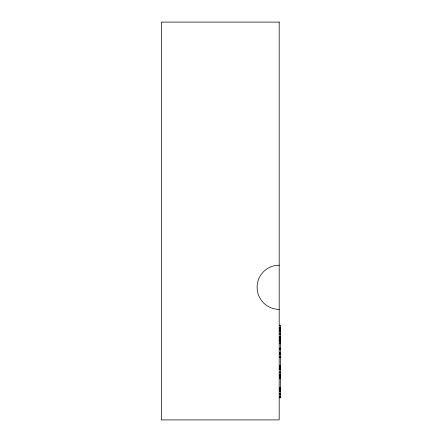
<?xml version="1.0" encoding="UTF-8"?>
<svg xmlns="http://www.w3.org/2000/svg" width="442" height="442" viewBox="0 0 442 442"><rect width="100%" height="100%" fill="white"/><g stroke="black" fill="none" stroke-linecap="round" stroke-linejoin="round"><path stroke-width="0.66" d="M279.311 325.218L280.67 325.218L280.67 397.8L279.311 397.8M279.311 327.284L280.67 327.284M279.311 328.655L280.67 328.655M279.311 329.544L280.67 329.544M279.311 329.693L280.67 329.693M279.311 330.246L280.67 330.246M279.311 331.135L280.67 331.135M279.311 331.837L280.67 331.837M279.311 333.5L280.67 333.5M279.311 334.019L280.67 334.019M279.311 336.611L280.67 336.611M279.311 337.721L280.67 337.721M279.311 337.903L280.67 337.903M279.311 339.124L280.67 339.124M279.311 339.865L280.67 339.865M279.311 340.677L280.67 340.677M279.311 340.826L280.67 340.826M279.311 341.754L280.67 341.754M279.311 341.898L280.67 341.898M279.311 343.788L280.67 343.788M279.311 348.114L280.67 348.114M279.311 348.633L280.67 348.633M279.311 349.114L280.67 349.114M279.311 349.633L280.67 349.633M279.311 352.594L280.67 352.594M279.311 353.556L280.67 353.556M279.311 354.257L280.67 354.257M279.311 354.628L280.67 354.628M279.311 356.368L280.67 356.368M279.311 356.81L280.67 356.81M279.311 357.363L280.67 357.363M279.311 357.733L280.67 357.733M279.311 365.761L280.67 365.761M279.311 366.54L280.67 366.54M279.311 367.65L280.67 367.65M279.311 368.203L280.67 368.203M279.311 369.241L280.67 369.241M279.311 372.125L280.67 372.125M279.311 372.346L280.67 372.346M279.311 374.236L280.67 374.236M279.311 375.75L280.67 375.75M279.311 376.822L280.67 376.822M279.311 377.529L280.67 377.529M279.311 378.192L280.67 378.192M279.311 387.811L280.67 387.811M279.311 388.33L280.67 388.33M279.311 389.181L280.67 389.181M279.311 390.551L280.67 390.551M279.311 391.435L280.67 391.435M279.311 393.712L280.67 393.712M279.311 394.546L280.67 394.546M279.311 396.209L280.67 396.209M279.311 397.579L280.67 397.579M279.195 309.4A22.1 22.1 0 0 1 257.095 287.3A22.1 22.1 0 0 1 279.195 265.2M279.195 22.1L161.33 22.1L161.33 419.9L279.195 419.9L279.195 22.1"/></g></svg>
